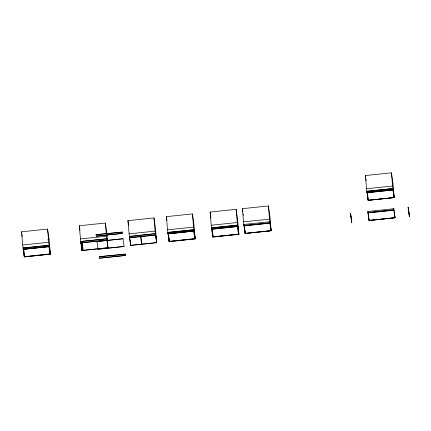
<?xml version="1.0" encoding="UTF-8"?>
<svg xmlns="http://www.w3.org/2000/svg" width="431" height="431" viewBox="0 0 431 431"><rect width="100%" height="100%" fill="white"/><g stroke="black" fill="none" stroke-linecap="round" stroke-linejoin="round"><path stroke-width="0.65" d="M367.04 192.652L393.067 189.926L394.155 197.565L368.122 200.291L366.549 188.73L365.413 175.546L391.445 172.82L392.948 183.385L394.155 197.506L368.128 200.232L367.713 195.34M366.549 188.73L392.576 186.009L394.079 196.568M367.099 192.242L392.916 189.538M367.147 192.727L392.97 190.023M24.19 255.556L22.681 244.991L21.55 231.808L47.577 229.082L49.086 239.647L50.335 254.193L24.303 256.919L23.209 249.193L49.242 246.467L50.335 254.193M106.376 234.9L108.079 247.777L82.052 250.503L80.462 238.941L79.326 225.758L105.358 223.032L106.861 233.597M127.948 220.667L153.98 217.941L155.483 228.505L156.701 242.685L130.674 245.411L129.084 233.85L127.948 220.667L128.605 225.289M169.044 240.39L167.54 229.825L166.404 216.642L192.431 213.916L193.939 224.481L195.178 238.941L169.151 241.667L167.988 233.37L194.015 230.617L194.063 231.102L168.036 233.828L167.896 232.352L193.928 229.626L194.063 231.102M212.747 235.811L211.244 225.246L210.112 212.063L236.14 209.337L237.643 219.902L238.887 234.367L212.86 237.088L211.691 228.796L237.718 226.043L237.772 226.528L211.74 229.254L211.605 227.773L237.632 225.047L237.772 226.528M269.941 223.069L271.04 230.795L245.217 233.5L243.526 221.868L242.394 208.685L268.421 205.959L269.925 216.524L271.137 230.639L245.11 233.365L244.803 229.793M96.081 234.669L122.14 232.142L96.081 234.669L96.221 236.145L122.248 233.419L122.113 231.943M47.749 239.787L49.086 239.647M22.681 244.991L48.714 242.265L50.217 252.83M80.462 238.941L106.489 236.215M129.084 233.85L155.112 231.124L156.615 241.689M167.54 229.825L193.567 227.099L195.071 237.664M211.244 225.246L237.276 222.52L238.779 233.085M243.526 221.868L269.558 219.142L271.061 229.707M129.548 236.355L155.472 233.64M80.931 241.505L106.856 238.79L80.926 241.446L80.985 242.114M167.928 232.551L193.955 229.825M211.632 227.972L237.664 225.246M81.955 249.447L82.143 250.427L80.866 241.807L80.953 242.804L106.985 240.078L106.899 239.081L106.877 240.089M130.577 244.355L130.771 245.336L129.494 236.716L129.575 237.713L155.602 234.9M155.505 234.997L155.521 233.99L156.701 242.685M23.129 248.116L49.156 245.39L49.269 246.672L23.236 249.393L23.102 247.917L49.129 245.191L49.247 246.554L23.22 249.28M168.031 233.785L194.058 231.016M270.048 223.059L244.016 225.785L245.104 233.424L271.131 230.698L269.822 221.739M244.129 225.86L269.951 223.156M96.98 241.473L123.007 238.747L124.101 246.467L98.074 249.193L96.986 241.554L123.007 238.747M24.158 255.357L24.508 255.319M50.19 252.631L49.84 252.668L49.953 253.945L48.811 245.428M195.044 237.465L194.693 237.497L194.796 238.693L193.611 229.863M238.402 232.923L238.747 232.885M82.041 250.438L108.073 247.717M130.663 245.347L156.695 242.626L155.419 234.001M169.114 241.382L195.146 238.655M212.822 236.808L238.849 234.081M24.271 256.634L50.298 253.907M195.151 238.742L169.124 241.468L169.011 240.191M212.828 236.888L238.86 234.162M24.298 256.833L50.325 254.107M99.216 256.698L125.276 254.177L99.216 256.698L99.356 258.18L125.383 255.454L125.249 253.972M409.439 216.217L408.125 207.257L408.211 208.254M408.249 208.588L409.337 216.227M392.84 188.606L394.058 197.662L368.236 200.361L367.018 191.305M365.413 175.546L365.693 177.529M365.881 178.849L366.167 180.831M351.804 222.251L350.489 213.291L350.575 214.288M350.613 214.627L351.701 222.261M242.394 208.685L242.863 211.982M243.143 213.965L243.332 215.284M244 224.443L244.56 228.403M244.749 229.723L245.034 231.7M238.887 234.367L237.767 226.442L211.734 229.211M237.675 227.832L237.858 229.103M238.127 231.016L238.311 232.287M238.505 234.114L237.314 225.284M210.112 212.063L210.581 215.365M210.77 216.685L210.958 218.005M195.178 238.941L194.036 230.903L168.025 233.737M193.697 230.499L193.972 232.406M194.149 233.683L194.333 234.954M166.404 216.642L166.969 220.602M169.464 241.344L168.273 232.514M122.248 233.419L96.221 236.145M125.383 255.454L99.356 258.18M106.796 239.092L107.965 247.728M79.326 225.758L79.983 230.38M48.902 246.085L49.091 247.405M49.371 249.377L49.56 250.691M21.55 231.808L21.739 233.128M21.927 234.448L22.207 236.43M24.615 256.596L23.473 248.078M155.602 234.949L155.478 233.699L129.564 236.544M106.98 240.04L106.861 238.833M80.969 241.931L81.006 242.314M80.996 242.254L81.06 242.793L80.974 241.796M129.602 236.958L129.683 237.702L129.564 236.549M129.58 236.748L129.612 237.023M409.445 216.157L408.232 207.246L408.319 208.238M409.256 215.177L409.337 216.168M393.966 196.52L394.063 197.576M391.445 172.82L392.576 186.009M392.927 189.597L392.83 188.541L367.013 191.245L367.104 192.301M394.958 216.674L395.044 217.666L369.011 220.392L368.931 219.401M394.861 216.745L394.947 217.736M393.718 208.706L393.805 209.698M368.144 199.224L368.241 200.28M369.038 219.449L369.125 220.44M367.896 211.411L367.982 212.402M351.809 222.191L350.597 213.28L350.683 214.277M351.621 221.211L351.701 222.202M270.948 229.658L271.04 230.709M269.811 221.679L269.908 222.735M268.421 205.959L269.558 219.142M245.137 232.422L245.217 233.413M243.989 224.384L244.086 225.435M236.14 209.337L237.276 222.52M212.181 229.222L212.294 230.537M212.467 232.514L212.693 235.154M212.86 237.088L212.72 235.612L213.065 235.574L213.167 236.77L211.982 227.94M192.431 213.916L193.567 227.099M168.645 235.773L168.758 237.093M168.871 238.413L169.151 241.667M153.98 217.941L155.112 231.124M130.248 240.46L130.361 241.78M130.474 243.095L130.674 245.411M124.101 246.467L98.074 249.193M106.974 234.917L107.486 240.848M105.358 223.032L106.263 233.58M81.567 244.894L81.68 246.209M81.793 247.529L82.052 250.503M47.577 229.082L48.714 242.265M23.791 250.939L23.904 252.259M24.071 254.236L24.303 256.919M82.65 250.379A0.609 0.35 -4.9 0 1 81.992 250.093M108.019 247.367A0.609 0.35 -4.9 0 1 107.464 247.777M106.376 240.137A0.609 0.35 -4.9 0 1 107.033 240.428M81.006 243.149A0.609 0.35 -4.9 0 1 81.561 242.739M82.655 250.459A0.609 0.35 -4.9 0 1 81.998 250.174L81.012 243.235A0.609 0.35 -4.9 0 1 81.567 242.825L106.382 240.223A0.609 0.35 -4.9 0 1 107.039 240.509M108.03 247.448A0.609 0.35 -4.9 0 1 107.47 247.863M131.272 245.287A0.609 0.35 -4.9 0 1 130.615 245.002M156.642 242.276A0.609 0.35 -4.9 0 1 156.087 242.685M155.661 235.418A0.609 0.35 -4.9 0 0 155.004 235.132L130.194 237.734A0.609 0.35 -4.9 0 0 129.634 238.144M129.629 238.057A0.609 0.35 -4.9 0 1 130.184 237.648M131.277 245.368A0.609 0.35 -4.9 0 1 130.62 245.083M156.652 242.357A0.609 0.35 -4.9 0 1 156.092 242.772M392.943 188.595L366.916 191.316L367.002 192.312L393.029 189.586L392.943 188.595M269.925 221.728L243.898 224.454L243.978 225.445L270.011 222.725L269.925 221.728M393.832 208.755L367.799 211.481L367.885 212.472L393.918 209.746L393.832 208.755M393.956 210.086L367.923 212.812L369.011 220.451L395.038 217.725L393.956 210.086M393.859 210.183L368.036 212.887L369.125 220.527L394.941 217.822L393.859 210.183M82.186 243.224L81.842 243.256L82.871 250.497L83.215 250.459L82.186 243.224M140.964 237.066L140.614 237.104L141.648 244.345L141.993 244.307L140.964 237.066"/></g></svg>
